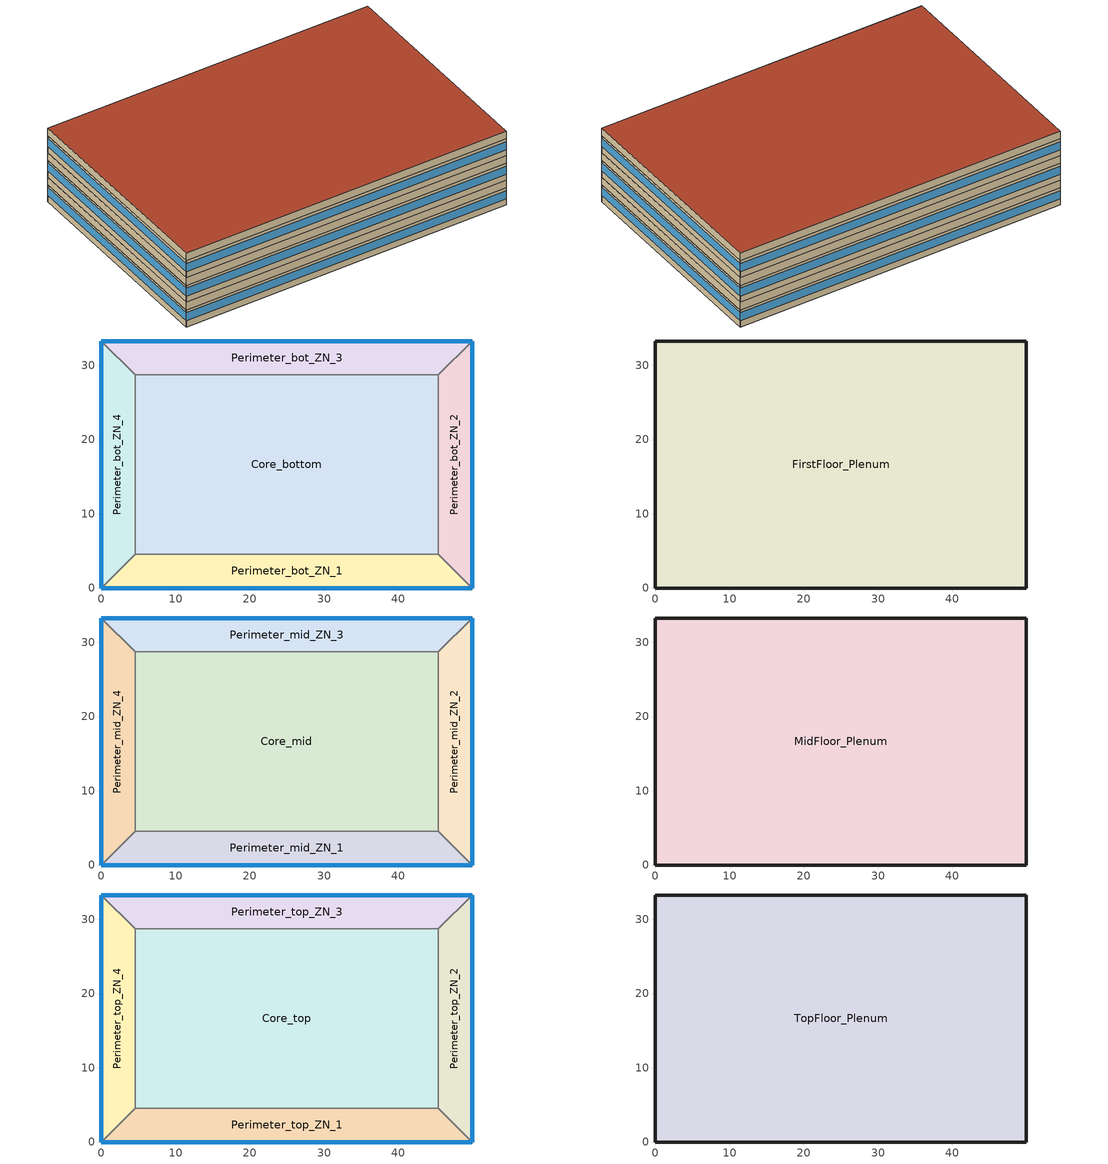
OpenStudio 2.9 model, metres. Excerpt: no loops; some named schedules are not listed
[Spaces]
Core_bottom
 floor ground: 45.34,28.7 45.34,4.57 4.57,4.57 4.57,28.7 z0
 wall to Perimeter_bot_ZN_1: 4.57,4.57 45.34,4.57 z0:2.74
 wall to Perimeter_bot_ZN_2: 45.34,4.57 45.34,28.7 z0:2.74
 wall to Perimeter_bot_ZN_4: 4.57,28.7 4.57,4.57 z0:2.74
 wall to Perimeter_bot_ZN_3: 45.34,28.7 4.57,28.7 z0:2.74
Perimeter_bot_ZN_2
 floor ground: 49.91,33.27 49.91,0 45.34,4.57 45.34,28.7 z0
 wall outside: 49.91,0 49.91,33.27 z0:2.74
 wall to Perimeter_bot_ZN_1: 45.34,4.57 49.91,0 z0:2.74
 wall to Perimeter_bot_ZN_3: 49.91,33.27 45.34,28.7 z0:2.74
 window: 49.91,0 49.91,33.27 z1.02:2.33
Perimeter_bot_ZN_3
 floor ground: 49.91,33.27 45.34,28.7 4.57,28.7 0,33.27 z0
 wall outside: 49.91,33.27 0,33.27 z0:2.74
 wall to Perimeter_bot_ZN_4: 0,33.27 4.57,28.7 z0:2.74
 window: 49.91,33.27 0,33.27 z1.02:2.33
Perimeter_bot_ZN_1
 floor ground: 45.34,4.57 49.91,0 0,0 4.57,4.57 z0
 wall outside: 0,0 49.91,0 z0:2.74
 wall to Perimeter_bot_ZN_4: 4.57,4.57 0,0 z0:2.74
 window: 0,0 49.91,0 z1.02:2.33
Perimeter_bot_ZN_4
 floor ground: 0,33.27 4.57,28.7 4.57,4.57 0,0 z0
 wall outside: 0,33.27 0,0 z0:2.74
 window: 0,33.27 0,0 z1.02:2.33
FirstFloor_Plenum
 floor to Perimeter_bot_ZN_3: 49.91,33.27 45.34,28.7 4.57,28.7 0,33.27 z2.74
 floor to Perimeter_bot_ZN_1: 45.34,4.57 49.91,0 0,0 4.57,4.57 z2.74
 floor to Core_bottom: 45.34,28.7 45.34,4.57 4.57,4.57 4.57,28.7 z2.74
 floor to Perimeter_bot_ZN_4: 0,33.27 4.57,28.7 4.57,4.57 0,0 z2.74
 floor to Perimeter_bot_ZN_2: 49.91,33.27 49.91,0 45.34,4.57 45.34,28.7 z2.74
 wall outside: 0,33.27 0,0 49.91,0 49.91,33.27 0,33.27 z2.74:3.96
Perimeter_mid_ZN_4
 floor to FirstFloor_Plenum: 0,33.27 4.57,28.7 4.57,4.57 0,0 z3.96
 wall outside: 0,33.27 0,0 z3.96:6.71
 wall to Perimeter_mid_ZN_3: 4.57,28.7 0,33.27 z3.96:6.71
 wall to Core_mid: 4.57,4.57 4.57,28.7 z3.96:6.71
 wall to Perimeter_mid_ZN_1: 0,0 4.57,4.57 z3.96:6.71
 window: 0,33.27 0,0 z4.98:6.29
Perimeter_mid_ZN_1
 floor to FirstFloor_Plenum: 45.34,4.57 49.91,0 0,0 4.57,4.57 z3.96
 wall outside: 0,0 49.91,0 z3.96:6.71
 wall to Core_mid: 45.34,4.57 4.57,4.57 z3.96:6.71
 wall to Perimeter_mid_ZN_2: 49.91,0 45.34,4.57 z3.96:6.71
 window: 0,0 49.91,0 z4.98:6.29
Perimeter_mid_ZN_2
 floor to FirstFloor_Plenum: 49.91,33.27 49.91,0 45.34,4.57 45.34,28.7 z3.96
 wall outside: 49.91,0 49.91,33.27 z3.96:6.71
 wall to Perimeter_mid_ZN_3: 49.91,33.27 45.34,28.7 z3.96:6.71
 wall to Core_mid: 45.34,28.7 45.34,4.57 z3.96:6.71
 window: 49.91,0 49.91,33.27 z4.98:6.29
Core_mid
 floor to FirstFloor_Plenum: 45.34,28.7 45.34,4.57 4.57,4.57 4.57,28.7 z3.96
 wall to Perimeter_mid_ZN_3: 45.34,28.7 4.57,28.7 z3.96:6.71
Perimeter_mid_ZN_3
 floor to FirstFloor_Plenum: 49.91,33.27 45.34,28.7 4.57,28.7 0,33.27 z3.96
 wall outside: 49.91,33.27 0,33.27 z3.96:6.71
 window: 49.91,33.27 0,33.27 z4.98:6.29
MidFloor_Plenum
 floor to Perimeter_mid_ZN_3: 49.91,33.27 45.34,28.7 4.57,28.7 0,33.27 z6.71
 floor to Perimeter_mid_ZN_4: 0,33.27 4.57,28.7 4.57,4.57 0,0 z6.71
 floor to Core_mid: 45.34,28.7 45.34,4.57 4.57,4.57 4.57,28.7 z6.71
 floor to Perimeter_mid_ZN_2: 49.91,33.27 49.91,0 45.34,4.57 45.34,28.7 z6.71
 floor to Perimeter_mid_ZN_1: 45.34,4.57 49.91,0 0,0 4.57,4.57 z6.71
 wall outside: 0,33.27 0,0 49.91,0 49.91,33.27 0,33.27 z6.71:7.92
Perimeter_top_ZN_3
 floor to MidFloor_Plenum: 49.91,33.27 45.34,28.7 4.57,28.7 0,33.27 z7.92
 wall outside: 49.91,33.27 0,33.27 z7.92:10.67
 wall to Perimeter_top_ZN_4: 0,33.27 4.57,28.7 z7.92:10.67
 wall to Core_top: 4.57,28.7 45.34,28.7 z7.92:10.67
 wall to Perimeter_top_ZN_2: 45.34,28.7 49.91,33.27 z7.92:10.67
 window: 49.91,33.27 0,33.27 z8.95:10.25
Perimeter_top_ZN_4
 floor to MidFloor_Plenum: 0,33.27 4.57,28.7 4.57,4.57 0,0 z7.92
 wall outside: 0,33.27 0,0 z7.92:10.67
 wall to Perimeter_top_ZN_1: 0,0 4.57,4.57 z7.92:10.67
 wall to Core_top: 4.57,4.57 4.57,28.7 z7.92:10.67
 window: 0,33.27 0,0 z8.95:10.25
Core_top
 floor to MidFloor_Plenum: 45.34,28.7 45.34,4.57 4.57,4.57 4.57,28.7 z7.92
 wall to Perimeter_top_ZN_1: 4.57,4.57 45.34,4.57 z7.92:10.67
 wall to Perimeter_top_ZN_2: 45.34,4.57 45.34,28.7 z7.92:10.67
Perimeter_top_ZN_2
 floor to MidFloor_Plenum: 49.91,33.27 49.91,0 45.34,4.57 45.34,28.7 z7.92
 wall outside: 49.91,0 49.91,33.27 z7.92:10.67
 wall to Perimeter_top_ZN_1: 45.34,4.57 49.91,0 z7.92:10.67
 window: 49.91,0 49.91,33.27 z8.95:10.25
Perimeter_top_ZN_1
 floor to MidFloor_Plenum: 45.34,4.57 49.91,0 0,0 4.57,4.57 z7.92
 wall outside: 0,0 49.91,0 z7.92:10.67
 window: 0,0 49.91,0 z8.95:10.25
TopFloor_Plenum
 floor to Perimeter_top_ZN_4: 0,33.27 4.57,28.7 4.57,4.57 0,0 z10.67
 floor to Perimeter_top_ZN_2: 49.91,33.27 49.91,0 45.34,4.57 45.34,28.7 z10.67
 floor to Core_top: 45.34,28.7 45.34,4.57 4.57,4.57 4.57,28.7 z10.67
 floor to Perimeter_top_ZN_3: 49.91,33.27 45.34,28.7 4.57,28.7 0,33.27 z10.67
 floor to Perimeter_top_ZN_1: 45.34,4.57 49.91,0 0,0 4.57,4.57 z10.67
 wall outside: 0,33.27 0,0 49.91,0 49.91,33.27 0,33.27 z10.67:11.89
 roof outside: 49.91,0 49.91,33.27 0,33.27 0,0 z11.89
[Site]
Site 1: Latitude {deg}=39.83; Longitude {deg}=-104.65; Time Zone {hr}=-7; Elevation {m}=1650; Terrain=City
[Building]
-MediumOffice-ASHRAE 169-2006-5B created: 2020-02-21 08:02:29 -0700: North Axis {deg}=0; Default Construction Set=90.1-2013 - MedOffice - ASHRAE 169-2006-5B; Standards Number of Stories=3; Standards Number of Above Ground Stories=3; Standards Building Type=MediumOffice
[ClimateZones]
Climate Zone Institution Name 1=ASHRAE; Climate Zone Document Name 1=ANSI/ASHRAE Standard 169; Climate Zone Document Year 1=2006; Climate Zone Institution Name 2=CEC; Climate Zone Document Name 2=California Climate Zone Descriptions; Climate Zone Document Year 2=1995
[Site:WaterMainsTemperature]
Calculation Method=Correlation; Annual Average Outdoor Air Temperature {C}=11.15; Maximum Difference In Monthly Average Outdoor Air Temperatures {deltaC}=26.2
[Site:GroundTemperature:BuildingSurface]
20.5, 20.5, 20.51, 20.55, 20.62, 22.83, 23.26, 23.37, 23.37, 21.14, 20.76, 20.61
[Material:NoMass] Thermal Absorptance=0.9; Solar Absorptance=0.7
Name | Roughness | Thermal Resistance {m2-K/W} | Visible Absorptance
CP02 CARPET PAD | VeryRough | 0.21648 | 0.8
Typical Insulation R-14.97 | Smooth | 2.63723 | 0.7
Typical Carpet Pad | Smooth | 0.21648 | 0.8
Typical Insulation R-16.0 | Smooth | 2.81828 | 0.7
Typical Insulation R-30.13 | Smooth | 5.30668 | 0.7
Typical Insulation R-1.15 | Smooth | 0.202509 | 0.7
Typical Insulation R-1.15 1 | Smooth | 0.202527 | 0.7
[Material]
Name | Roughness | Thickness {m} | Conductivity {W/m-K} | Density {kg/m3} | Specific Heat {J/kg-K} | Thermal Absorptance | Solar Absorptance | Visible Absorptance
100mm Normalweight concrete floor | MediumSmooth | 0.1016 | 2.31 | 2322 | 832
G01 13mm gypsum board | Smooth | 0.0127 | 0.16 | 800 | 1090 | 0.9 | 0.7 | 0.5
4 in. Normalweight Concrete Floor | MediumRough | 0.1016 | 2.31 | 2322 | 832 | 0.9 | 0.7 | 0.7
25mm Stucco | Smooth | 0.0254 | 0.72 | 1856 | 840 | 0.9 | 0.7 | 0.7
5/8 in. Gypsum Board | MediumSmooth | 0.0159 | 0.16 | 800 | 1090 | 0.9 | 0.7 | 0.7
Roof Membrane | VeryRough | 0.0095 | 0.16 | 1121.29 | 1460 | 0.9 | 0.7 | 0.7
Metal Roof Surface; F08 Metal surface | Smooth | 0.0008 | 45.28 | 7824 | 500 | 0.9 | 0.7 | 0.7
8 in. Normalweight Concrete Floor | MediumRough | 0.2032 | 2.31 | 2322 | 832 | 0.9 | 0.7 | 0.7
8 in. Concrete Block Basement Wall | MediumRough | 0.2032 | 1.326 | 1842 | 912 | 0.9 | 0.7 | 0.7
G05 25mm wood | MediumSmooth | 0.0254 | 0.15 | 608 | 1630 | 0.9 | 0.5 | 0.5
[DefaultConstructionSet]
90.1-2013 - MedOffice - ASHRAE 169-2006-5B: Default Exterior Surface Constructions=Default Surface Constructions 1; Default Interior Surface Constructions=Default Surface Constructions 2; Default Ground Contact Surface Constructions=Default Surface Constructions 3; Default Exterior SubSurface Constructions=Default Sub Surface Constructions 1; Default Interior SubSurface Constructions=Default Sub Surface Constructions 2; Interior Partition Construction=Typical Interior Partition
[DefaultSurfaceConstructions]
Name | Floor Construction | Wall Construction | Roof Ceiling Construction
Default Surface Constructions 1 | Typical Insulated Exterior Mass Floor R-17.54 | Typical Insulated Steel Framed Exterior Wall R-18.18 | Typical IEAD Roof R-31.25
Default Surface Constructions 2 | Typical Interior Floor | Typical Interior Wall | Typical Interior Ceiling
Default Surface Constructions 3 | Typical Insulated Carpeted 8in Slab Floor | Typical Insulated Basement Mass Wall
[Construction]
Typical Insulated Exterior Mass Floor R-17.54: Typical Insulation R-14.97, 4 in. Normalweight Concrete Floor, Typical Carpet Pad
Typical Insulated Steel Framed Exterior Wall R-18.18: 25mm Stucco, 5/8 in. Gypsum Board, Typical Insulation R-16.0, 5/8 in. Gypsum Board
Typical IEAD Roof R-31.25: Roof Membrane, Typical Insulation R-30.13, Metal Roof Surface
Typical Interior Floor: 100mm Normalweight concrete floor, CP02 CARPET PAD
Typical Interior Wall: G01 13mm gypsum board, G01 13mm gypsum board
Typical Interior Ceiling: CP02 CARPET PAD, 100mm Normalweight concrete floor
Typical Insulated Carpeted 8in Slab Floor: 8 in. Normalweight Concrete Floor, Typical Carpet Pad
Typical Insulated Basement Mass Wall: 8 in. Concrete Block Basement Wall
U 0.48 SHGC 0.40 Dbl Ref-D Clr 6mm/13mm: REF D CLEAR 6MM, AIR 13MM, CLEAR 6MM
Typical Insulated Metal Door R-2.0: F08 Metal surface, Typical Insulation R-1.15
U 0.44 SHGC 0.26 Dbl Ref-B-H Clr 6mm/13mm Air: REF B CLEAR HI 6MM, AIR 13MM, CLEAR 6MM
Typical Overhead Door R-2.0: Typical Insulation R-1.15 1
Window_U_0.50_SHGC_0.40_Skylight_Frame_Width_0.430_in: Glass_2052_LayerAvg, Gap_1_W_0_0038, Glass_2027F_LayerAvg
Typical Interior Window: Clear 3mm
Typical Interior Door; Typical Interior Partition: G05 25mm wood
[DefaultSubSurfaceConstructions]
Name | Fixed Window Construction | Operable Window Construction | Door Construction | Glass Door Construction | Overhead Door Construction | Skylight Construction | Tubular Daylight Dome Construction | Tubular Daylight Diffuser Construction
Default Sub Surface Constructions 1 | U 0.48 SHGC 0.40 Dbl Ref-D Clr 6mm/13mm | U 0.48 SHGC 0.40 Dbl Ref-D Clr 6mm/13mm | Typical Insulated Metal Door R-2.0 | U 0.44 SHGC 0.26 Dbl Ref-B-H Clr 6mm/13mm Air | Typical Overhead Door R-2.0 | Window_U_0.50_SHGC_0.40_Skylight_Frame_Width_0.430_in | Typical Interior Window | Typical Interior Window
Default Sub Surface Constructions 2 | Typical Interior Window | Typical Interior Window | Typical Interior Door
[WindowMaterial:Glazing] Optical Data Type=SpectralAverage; Infrared Transmittance at Normal Incidence=0; Dirt Correction Factor for Solar and Visible Transmittance=1; Solar Diffusing=No
Name | Thickness {m} | Solar Transmittance at Normal Incidence | Front Side Solar Reflectance at Normal Incidence | Back Side Solar Reflectance at Normal Incidence | Visible Transmittance at Normal Incidence | Front Side Visible Reflectance at Normal Incidence | Back Side Visible Reflectance at Normal Incidence | Front Side Infrared Hemispherical Emissivity | Back Side Infrared Hemispherical Emissivity | Conductivity {W/m-K}
REF D CLEAR 6MM | 0.006 | 0.429 | 0.308 | 0.379 | 0.334 | 0.453 | 0.505 | 0.84 | 0.82 | 0.9
CLEAR 6MM | 0.006 | 0.775 | 0.071 | 0.071 | 0.881 | 0.08 | 0.08 | 0.84 | 0.84 | 0.9
REF B CLEAR HI 6MM | 0.006 | 0.24 | 0.16 | 0.32 | 0.3 | 0.16 | 0.29 | 0.84 | 0.6 | 0.9
Glass_2052_LayerAvg | 0.00837 | 0.507767 | 0.054228 | 0.0544931 | 0.586833 | 0.05805 | 0.058397 | 0.84 | 0.84 | 1
Glass_2027F_LayerAvg | 0.004 | 0.369744 | 0.470069 | 0.340935 | 0.765222 | 0.0546 | 0.073741 | 0.03675 | 0.84 | 1
Clear 3mm | 0.003 | 0.837 | 0.075 | 0.075 | 0.898 | 0.081 | 0.081 | 0.84 | 0.84 | 0.9
[WindowMaterial:Gas] Gas Type=Air
Name | Thickness {m}
AIR 13MM | 0.0127
Gap_1_W_0_0038 | 0.0038
[Space]
Name | Space Type | Building Story | Thermal Zone | Part of Total Floor Area
Perimeter_mid_ZN_4 | Office WholeBuilding - Md Office | Building Story 2 | Perimeter_mid_ZN_4 ZN | Yes
Core_bottom | Office WholeBuilding - Md Office | Building Story 1 | Core_bottom ZN | Yes
FirstFloor_Plenum | Plenum | Building Story 1 | FirstFloor_Plenum ZN | No
TopFloor_Plenum | Plenum | Building Story 3 | TopFloor_Plenum ZN | No
Perimeter_top_ZN_3 | Office WholeBuilding - Md Office | Building Story 3 | Perimeter_top_ZN_3 ZN | Yes
Perimeter_bot_ZN_2 | Office WholeBuilding - Md Office | Building Story 1 | Perimeter_bot_ZN_2 ZN | Yes
MidFloor_Plenum | Plenum | Building Story 2 | MidFloor_Plenum ZN | No
Perimeter_mid_ZN_1 | Office WholeBuilding - Md Office | Building Story 2 | Perimeter_mid_ZN_1 ZN | Yes
Perimeter_bot_ZN_1 | Office WholeBuilding - Md Office | Building Story 1 | Perimeter_bot_ZN_1 ZN | Yes
Perimeter_bot_ZN_3 | Office WholeBuilding - Md Office | Building Story 1 | Perimeter_bot_ZN_3 ZN | Yes
Perimeter_mid_ZN_2 | Office WholeBuilding - Md Office | Building Story 2 | Perimeter_mid_ZN_2 ZN | Yes
Perimeter_top_ZN_4 | Office WholeBuilding - Md Office | Building Story 3 | Perimeter_top_ZN_4 ZN | Yes
Perimeter_bot_ZN_4 | Office WholeBuilding - Md Office | Building Story 1 | Perimeter_bot_ZN_4 ZN | Yes
Core_top | Office WholeBuilding - Md Office | Building Story 3 | Core_top ZN | Yes
Perimeter_top_ZN_2 | Office WholeBuilding - Md Office | Building Story 3 | Perimeter_top_ZN_2 ZN | Yes
Perimeter_top_ZN_1 | Office WholeBuilding - Md Office | Building Story 3 | Perimeter_top_ZN_1 ZN | Yes
Core_mid | Office WholeBuilding - Md Office | Building Story 2 | Core_mid ZN | Yes
Perimeter_mid_ZN_3 | Office WholeBuilding - Md Office | Building Story 2 | Perimeter_mid_ZN_3 ZN | Yes
[BuildingStory]
Name | Nominal Z Coordinate {m}
Building Story 1 | 0
Building Story 2 | 3.9624
Building Story 3 | 7.9248
[ElectricEquipment] Space or SpaceType=Core_bottom; Multiplier=2
Name | Electric Equipment Definition | Schedule
2 Elevator Lift Motors | Elevator Lift Motor | OfficeMedium BLDG_ELEVATORS
2 Elevator Fans | Elevator Fan | OfficeMedium ELEV_LIGHT_FAN_SCH_ADD_DF
2 Elevator Lights | Elevator Lights | OfficeMedium ELEV_LIGHT_FAN_SCH_ADD_DF
[SpaceInfiltration:DesignFlowRate]
Name | Space or SpaceType | Schedule | Design Flow Rate Calculation Method | Flow per Exterior Surface Area {m3/s-m2} | Constant Term Coefficient | Temperature Term Coefficient | Velocity Term Coefficient | Velocity Squared Term Coefficient | Design Flow Rate {m3/s}
FirstFloor_Plenum Infiltration | FirstFloor_Plenum | OfficeMedium INFIL_SCH_PNNL | Flow/ExteriorArea | 0.000569573 | 0 | 0 | 0.224 | 0
MidFloor_Plenum Infiltration | MidFloor_Plenum | OfficeMedium INFIL_SCH_PNNL | Flow/ExteriorArea | 0.000569573 | 0 | 0 | 0.224 | 0
Perimeter_bot_ZN_1 Infiltration | Perimeter_bot_ZN_1 | OfficeMedium INFIL_SCH_PNNL | Flow/ExteriorArea | 0.000569573 | 0 | 0 | 0.224 | 0
Perimeter_bot_ZN_2 Infiltration | Perimeter_bot_ZN_2 | OfficeMedium INFIL_SCH_PNNL | Flow/ExteriorArea | 0.000569573 | 0 | 0 | 0.224 | 0
Perimeter_bot_ZN_3 Infiltration | Perimeter_bot_ZN_3 | OfficeMedium INFIL_SCH_PNNL | Flow/ExteriorArea | 0.000569573 | 0 | 0 | 0.224 | 0
Perimeter_bot_ZN_4 Infiltration | Perimeter_bot_ZN_4 | OfficeMedium INFIL_SCH_PNNL | Flow/ExteriorArea | 0.000569573 | 0 | 0 | 0.224 | 0
Perimeter_mid_ZN_1 Infiltration | Perimeter_mid_ZN_1 | OfficeMedium INFIL_SCH_PNNL | Flow/ExteriorArea | 0.000569573 | 0 | 0 | 0.224 | 0
Perimeter_mid_ZN_2 Infiltration | Perimeter_mid_ZN_2 | OfficeMedium INFIL_SCH_PNNL | Flow/ExteriorArea | 0.000569573 | 0 | 0 | 0.224 | 0
Perimeter_mid_ZN_3 Infiltration | Perimeter_mid_ZN_3 | OfficeMedium INFIL_SCH_PNNL | Flow/ExteriorArea | 0.000569573 | 0 | 0 | 0.224 | 0
Perimeter_mid_ZN_4 Infiltration | Perimeter_mid_ZN_4 | OfficeMedium INFIL_SCH_PNNL | Flow/ExteriorArea | 0.000569573 | 0 | 0 | 0.224 | 0
Perimeter_top_ZN_1 Infiltration | Perimeter_top_ZN_1 | OfficeMedium INFIL_SCH_PNNL | Flow/ExteriorArea | 0.000569573 | 0 | 0 | 0.224 | 0
Perimeter_top_ZN_2 Infiltration | Perimeter_top_ZN_2 | OfficeMedium INFIL_SCH_PNNL | Flow/ExteriorArea | 0.000569573 | 0 | 0 | 0.224 | 0
Perimeter_top_ZN_3 Infiltration | Perimeter_top_ZN_3 | OfficeMedium INFIL_SCH_PNNL | Flow/ExteriorArea | 0.000569573 | 0 | 0 | 0.224 | 0
Perimeter_top_ZN_4 Infiltration | Perimeter_top_ZN_4 | OfficeMedium INFIL_SCH_PNNL | Flow/ExteriorArea | 0.000569573 | 0 | 0 | 0.224 | 0
TopFloor_Plenum Infiltration | TopFloor_Plenum | OfficeMedium INFIL_SCH_PNNL | Flow/ExteriorArea | 6.19946e-05 | 0 | 0 | 0.224 | 0
entry door Infiltration | Perimeter_bot_ZN_1 | OfficeMedium INFIL_Door_Opening_SCH | Flow/Space |  |  |  |  |  | 0.67866
[ThermalZone] Use Ideal Air Loads=No
Name | Thermostat | Primary Daylighting Control | Fraction of Zone Controlled by Primary Daylighting Control | Secondary Daylighting Control | Fraction of Zone Controlled by Secondary Daylighting Control
Core_bottom ZN | Office WholeBuilding - Md Office Thermostat 1
Core_mid ZN | Office WholeBuilding - Md Office Thermostat 2
Core_top ZN | Office WholeBuilding - Md Office Thermostat 3
FirstFloor_Plenum ZN | Plenum Thermostat 1
MidFloor_Plenum ZN | Plenum Thermostat 2
Perimeter_bot_ZN_1 ZN | Office WholeBuilding - Md Office Thermostat 4 | Perimeter_bot_ZN_1 Daylt Sensor 1 | 0.3835 | Perimeter_bot_ZN_1 Daylt Sensor 2 | 0.1395
Perimeter_bot_ZN_2 ZN | Office WholeBuilding - Md Office Thermostat 5 | Perimeter_bot_ZN_2 Daylt Sensor 1 | 0.3835 | Perimeter_bot_ZN_2 Daylt Sensor 2 | 0.1395
Perimeter_bot_ZN_3 ZN | Office WholeBuilding - Md Office Thermostat 6 | Perimeter_bot_ZN_3 Daylt Sensor 1 | 0.3835 | Perimeter_bot_ZN_3 Daylt Sensor 2 | 0.1395
Perimeter_bot_ZN_4 ZN | Office WholeBuilding - Md Office Thermostat 7 | Perimeter_bot_ZN_4 Daylt Sensor 1 | 0.3835 | Perimeter_bot_ZN_4 Daylt Sensor 2 | 0.1395
Perimeter_mid_ZN_1 ZN | Office WholeBuilding - Md Office Thermostat 8 | Perimeter_mid_ZN_1 Daylt Sensor 1 | 0.3835 | Perimeter_mid_ZN_1 Daylt Sensor 2 | 0.1395
Perimeter_mid_ZN_2 ZN | Office WholeBuilding - Md Office Thermostat 9 | Perimeter_mid_ZN_2 Daylt Sensor 1 | 0.3835 | Perimeter_mid_ZN_2 Daylt Sensor 2 | 0.1395
Perimeter_mid_ZN_3 ZN | Office WholeBuilding - Md Office Thermostat 10 | Perimeter_mid_ZN_3 Daylt Sensor 1 | 0.3835 | Perimeter_mid_ZN_3 Daylt Sensor 2 | 0.1395
Perimeter_mid_ZN_4 ZN | Office WholeBuilding - Md Office Thermostat 11 | Perimeter_mid_ZN_4 Daylt Sensor 1 | 0.3835 | Perimeter_mid_ZN_4 Daylt Sensor 2 | 0.1395
Perimeter_top_ZN_1 ZN | Office WholeBuilding - Md Office Thermostat 12 | Perimeter_top_ZN_1 Daylt Sensor 1 | 0.3835 | Perimeter_top_ZN_1 Daylt Sensor 2 | 0.1395
Perimeter_top_ZN_2 ZN | Office WholeBuilding - Md Office Thermostat 13 | Perimeter_top_ZN_2 Daylt Sensor 1 | 0.3835 | Perimeter_top_ZN_2 Daylt Sensor 2 | 0.1395
Perimeter_top_ZN_3 ZN | Office WholeBuilding - Md Office Thermostat 14 | Perimeter_top_ZN_3 Daylt Sensor 1 | 0.3835 | Perimeter_top_ZN_3 Daylt Sensor 2 | 0.1395
Perimeter_top_ZN_4 ZN | Office WholeBuilding - Md Office Thermostat 15 | Perimeter_top_ZN_4 Daylt Sensor 1 | 0.3835 | Perimeter_top_ZN_4 Daylt Sensor 2 | 0.1395
TopFloor_Plenum ZN | Plenum Thermostat 3
[InternalMass] Internal Mass Definition=Internal Mass Definition 1; Multiplier=1
Name | Space or SpaceType
Perimeter_mid_ZN_4 Mass | Perimeter_mid_ZN_4
Core_bottom Mass | Core_bottom
Perimeter_mid_ZN_1 Mass | Perimeter_mid_ZN_1
MidFloor_Plenum Mass | MidFloor_Plenum
TopFloor_Plenum Mass | TopFloor_Plenum
FirstFloor_Plenum Mass | FirstFloor_Plenum
Perimeter_top_ZN_3 Mass | Perimeter_top_ZN_3
Perimeter_bot_ZN_2 Mass | Perimeter_bot_ZN_2
Perimeter_bot_ZN_1 Mass | Perimeter_bot_ZN_1
Perimeter_bot_ZN_3 Mass | Perimeter_bot_ZN_3
Perimeter_mid_ZN_2 Mass | Perimeter_mid_ZN_2
Perimeter_top_ZN_4 Mass | Perimeter_top_ZN_4
Perimeter_bot_ZN_4 Mass | Perimeter_bot_ZN_4
Core_top Mass | Core_top
Perimeter_top_ZN_2 Mass | Perimeter_top_ZN_2
Perimeter_top_ZN_1 Mass | Perimeter_top_ZN_1
Core_mid Mass | Core_mid
Perimeter_mid_ZN_3 Mass | Perimeter_mid_ZN_3
[Exterior:Lights] Control Option=AstronomicalClock
Name | Exterior Lights Definition | Schedule
Occ Sensing Exterior Lights Def | Occ Sensing Exterior Lights Def | OfficeMedium Exterior_lighting_schedule_b
NonDimming Exterior Lights Def | NonDimming Exterior Lights Def | OfficeMedium Exterior_lighting_schedule_a
[Daylighting:Control] Position Z-Coordinate {m}=0.762; Illuminance Setpoint {lux}=375; Lighting Control Type=Stepped; Minimum Input Power Fraction for Continuous Dimming Control=0.3; Minimum Light Output Fraction for Continuous Dimming Control=0.2; Number of Stepped Control Steps=3; Probability Lighting will be Reset When Needed in Manual Stepped Control=1; Maximum Allowable Discomfort Glare Index=22
Name | Space | Position X-Coordinate {m} | Position Y-Coordinate {m}
Perimeter_bot_ZN_1 Daylt Sensor 1 | Perimeter_bot_ZN_1 | 24.955 | 1.537338
Perimeter_bot_ZN_1 Daylt Sensor 2 | Perimeter_bot_ZN_1 | 24.955 | 3.097969
Perimeter_bot_ZN_2 Daylt Sensor 1 | Perimeter_bot_ZN_2 | 48.3737 | 16.63685
